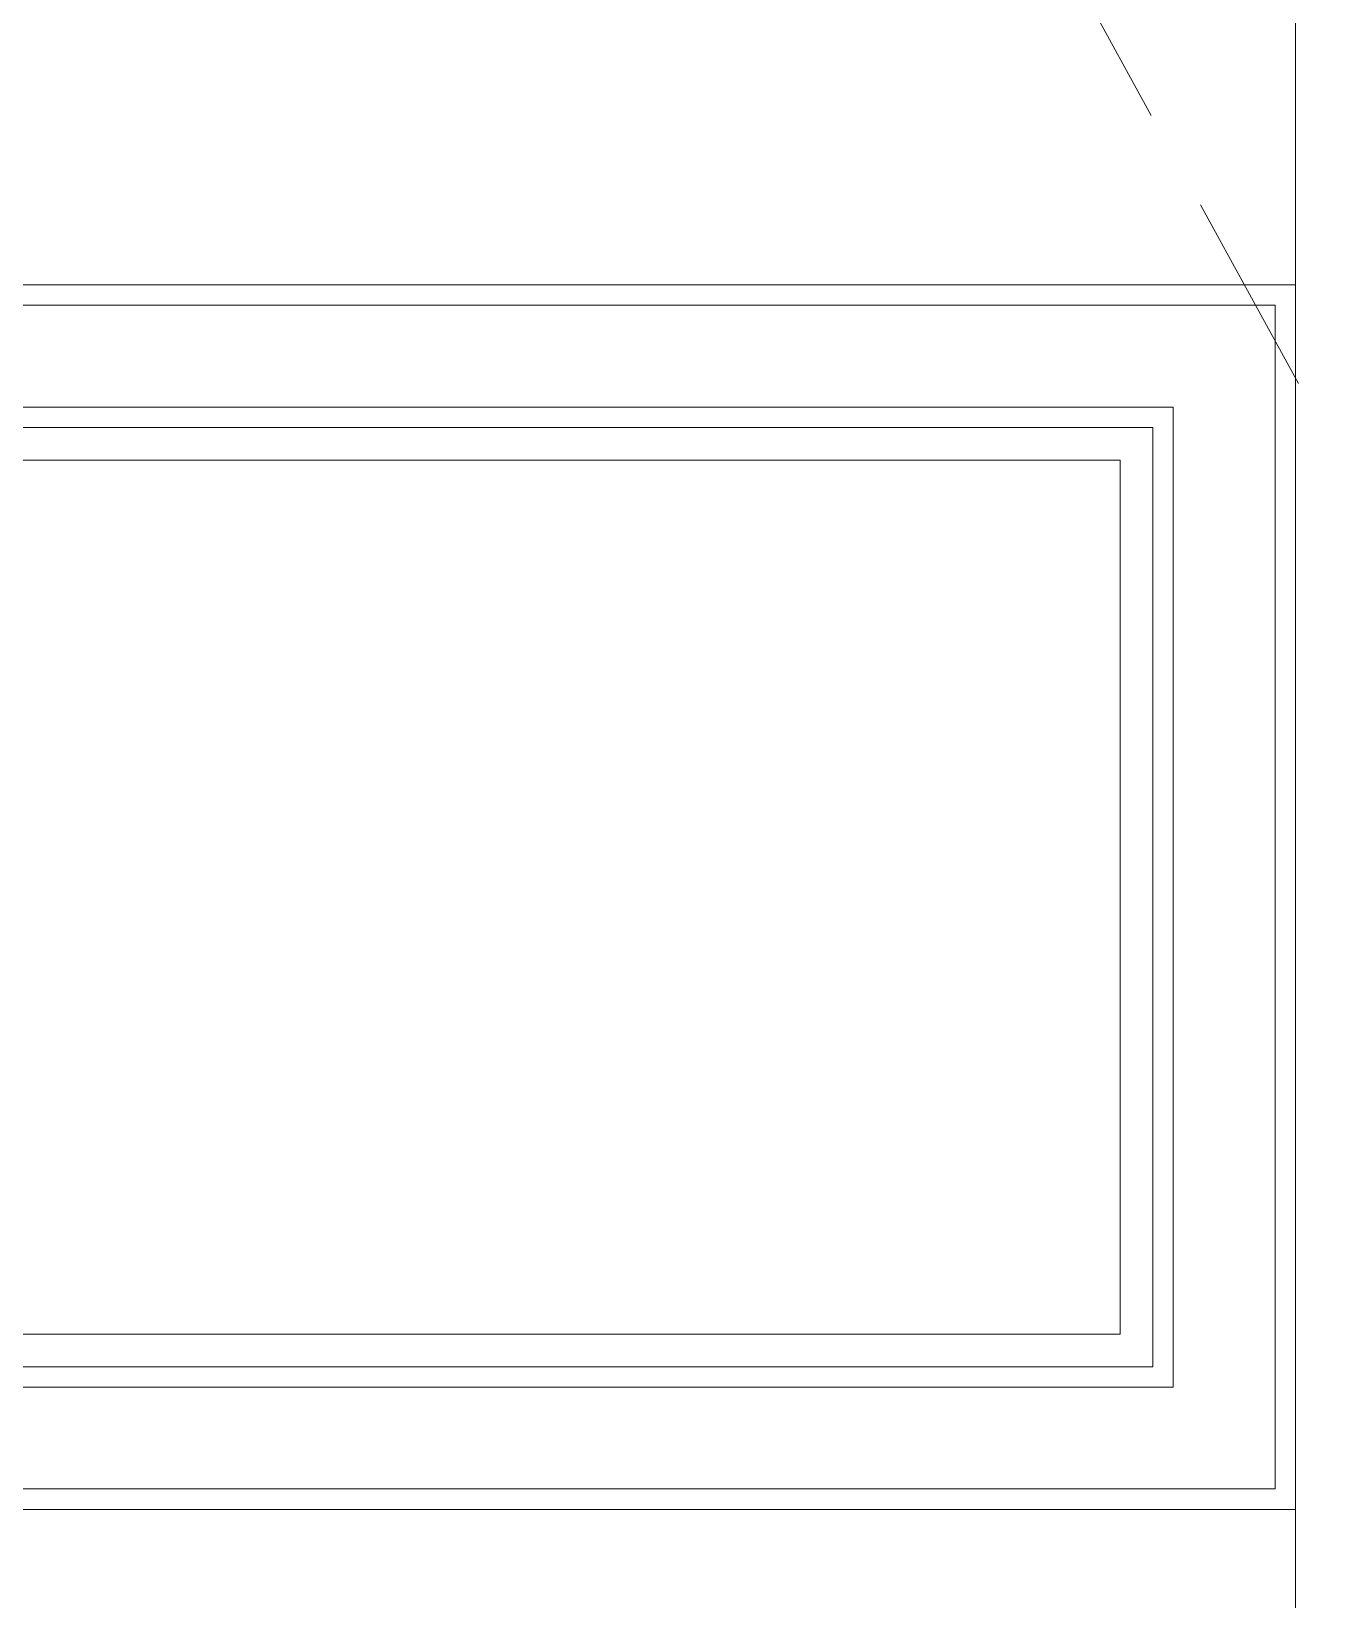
# Model space of a CAD drawing. Header units: inches. Extents: x 258415 to 640093, y 441672 to 945769.
# Drawn here: x 338931.3 to 339247, y 479465 to 479849.8 of the extents above; entities that cross this region are included whole.
import ezdxf

# ---------------------------------------------------------------- set-up
doc = ezdxf.new("R2010")
doc.units = ezdxf.units.IN
doc.header["$MEASUREMENT"] = 0
doc.linetypes.add('HIDDEN', pattern=[0.375, 0.25, -0.125])
doc.layers.add('CQ Wood', color=30, linetype='Continuous', lineweight=0)

# ---------------------------------------------------------------- blocks, each defined once
blk = doc.blocks.new('FF 12 wd Elevation')
at = {"layer": 'CQ Wood', "color": 134, "linetype": 'HIDDEN', "ltscale": 200, "elevation": 0}
blk.add_lwpolyline([(310024.78, 457068.5), (310894.78, 455483.29), (310024.78, 454468.5)], dxfattribs=at)
at = {"layer": 'CQ Wood', "color": 32, "elevation": 0}
for points in [[(310769.78, 454608.5), (310769.78, 456941.87), (310149.78, 456941.87), (310149.78, 454608.5)], [(310149.78, 454468.5), (310149.78, 456941.39), (310769.78, 456941.39), (310769.78, 454468.5)]]:
    blk.add_lwpolyline(points, dxfattribs=at)
for points in [[(310769.78, 455733.92), (310149.78, 455733.92), (310149.78, 455433.48), (310769.78, 455433.48)], [(310769.78, 455733.92), (310149.78, 455733.92), (310149.78, 455433.48), (310769.78, 455433.48)], [(310764.78, 455438.48), (310154.78, 455438.48), (310154.78, 455728.92), (310764.78, 455728.92)], [(310739.78, 455463.48), (310179.78, 455463.48), (310179.78, 455703.92), (310739.78, 455703.92)], [(310734.78, 455468.48), (310184.78, 455468.48), (310184.78, 455698.92), (310734.78, 455698.92)], [(310726.78, 455476.48), (310192.78, 455476.48), (310192.78, 455690.92), (310726.78, 455690.92)]]:
    blk.add_lwpolyline(points, close=True, dxfattribs=at)

msp = doc.modelspace()

# ---------------------------------------------------------------- block references
at = {"layer": 'CQ Wood'}
msp.add_blockref('FF 12 wd Elevation', (28471.493, 24053.684, 0), dxfattribs=at)

doc.saveas('drawing.dxf')
